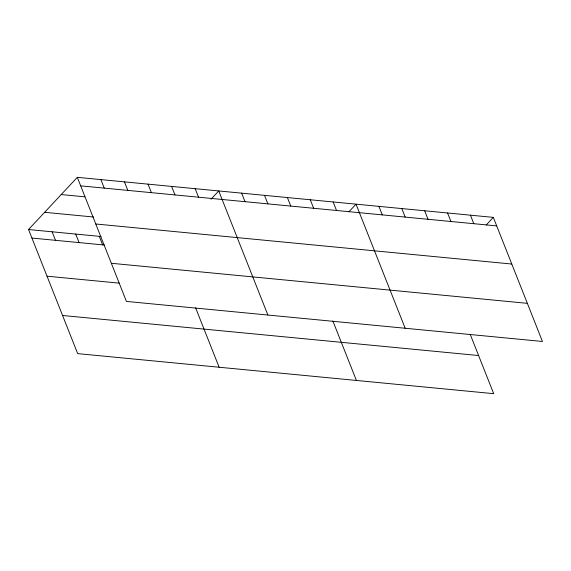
<?xml version="1.0" encoding="UTF-8"?>
<svg xmlns="http://www.w3.org/2000/svg" width="571" height="571" viewBox="0 0 571 571"><rect width="100%" height="100%" fill="white"/><g stroke="black" fill="none" stroke-linecap="round" stroke-linejoin="round"><path stroke-width="0.86" d="M470.169 334.249L493.694 393.669L77.677 353.62L28.55 229.528L77.306 177.331L493.323 217.38L542.45 341.472L126.434 301.417L77.306 177.331M211.006 199.243L218.75 190.95L267.878 315.035M348.881 211.82L356.033 204.161L405.167 328.254M486.171 225.038L493.323 217.38M80.682 185.853L496.691 225.902M61.218 194.554L84.793 196.824M44.638 212.305L93.537 217.009M95.778 223.989L511.794 264.038M28.55 229.528L101.017 236.508M31.926 238.057L104.393 245.03M111.338 263.281L527.347 303.337M47.022 276.193L119.496 283.166M62.582 315.485L478.598 355.533M470.44 215.174L473.816 223.704M447.557 212.976L450.933 221.498M424.674 210.77L428.05 219.293M401.798 208.572L405.174 217.094M378.916 206.367L382.292 214.889M333.157 201.963L336.526 210.485M310.274 199.757L313.65 208.279M287.391 197.552L290.767 206.081M332.886 321.038L356.411 380.457M264.509 195.353L267.885 203.876M241.633 193.148L245.009 201.67M195.175 188.68L198.551 197.202M171.6 186.41L174.976 194.932M148.025 184.14L151.401 192.663M195.596 307.819L219.128 367.239M124.457 181.871L127.825 190.393M100.881 179.601L104.257 188.123M99.275 236.337L102.644 244.866M75.7 234.067L79.076 242.596M52.125 231.797L55.501 240.327"/></g></svg>
